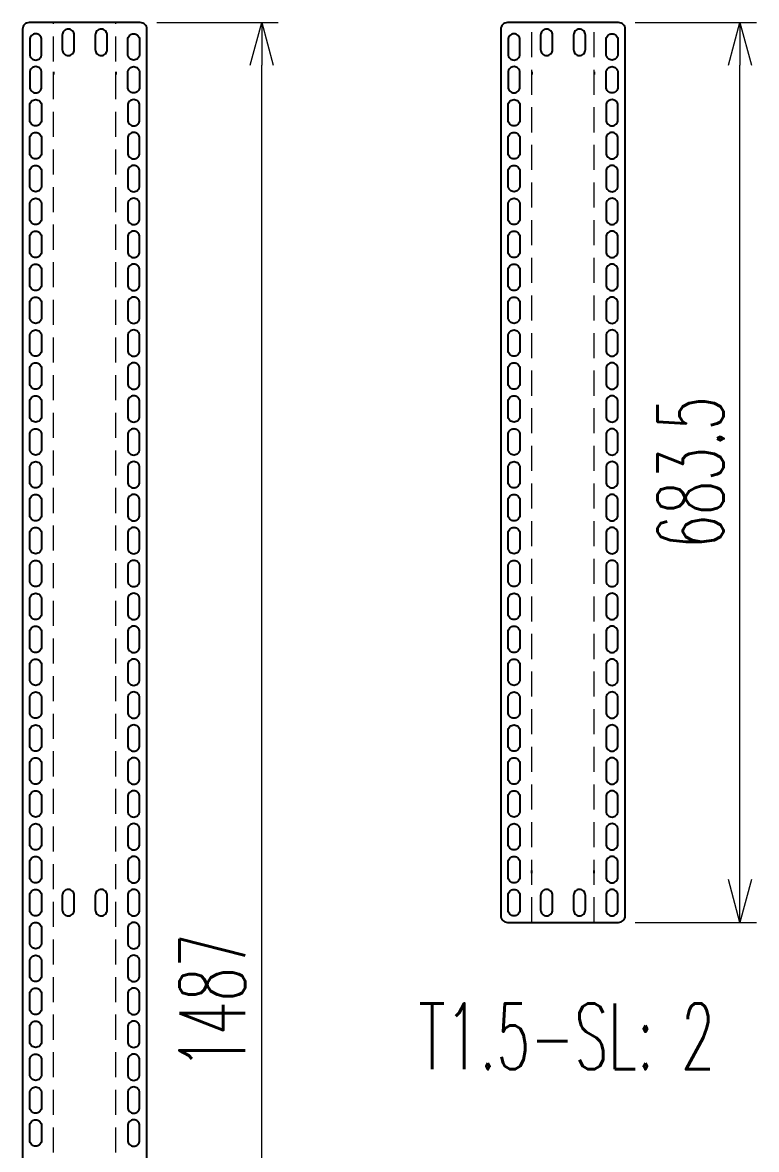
# Model space of a CAD drawing. Header units: millimetres. Extents: x 28713 to 59118, y -54378 to -19615.
# Drawn here: x 53972 to 54529, y -25580 to -24724 of the extents above; entities that cross this region are included whole.
import ezdxf
from ezdxf.enums import TextEntityAlignment as Align

# ---------------------------------------------------------------- set-up
doc = ezdxf.new("R2010")
doc.units = ezdxf.units.MM
doc.header["$LTSCALE"] = 3
doc.linetypes.add('HIDDEN', pattern=[9.525, 6.35, -3.175])
doc.layers.add('@.DM. NÉT ĐỨT', color=8, linetype='HIDDEN', lineweight=9)
doc.layers.add('dim', color=7, linetype='Continuous')
doc.styles.add('Ann_w01', font='romans.shx', dxfattribs={"width": 0.6, "bigfont": 'chineset.shx'})
doc.dimstyles.new('Dim 01_SC25', dxfattribs={"dimscale": 25, "dimtxt": 2, "dimasz": 1.3, "dimexe": 0.5, "dimexo": 0.5, "dimgap": 0.5, "dimtad": 1, "dimdec": 1, "dimzin": 12, "dimdsep": 46, "dimtxsty": 'Ann_w01', "dimblk": 'OPEN30', "dimcen": 1.5, "dimclrd": 6, "dimclre": 6, "dimclrt": 3, "dimadec": 1, "dimazin": 3, "dimtm": 1e-09, "dimtfac": 1, "dimtdec": 1, "dimtmove": 0, "dimatfit": 3, "dimldrblk": 'OPEN30', "dimfxl": 1, "dimtolj": 1, "dimlwd": 20, "dimlwe": 20, "dimarcsym": 0})

# ---------------------------------------------------------------- blocks, each defined once
blk = doc.blocks.new('_Open30')
at = {"color": 0, "linetype": 'ByBlock', "lineweight": -2}
for p, q in [((-1, 0.268), (0, 0)), ((0, 0), (-1, -0.268)), ((0, 0), (-1, 0))]:
    blk.add_line(p, q, dxfattribs=at)
blk = doc.blocks.new('*D105')
at = {"layer": 'Defpoints', "color": 0, "transparency": 16777216}
for p in [(54061.6, -24724.41), (54153.75, -24724.41), (54061.6, -26211.41)]:
    blk.add_point(p, dxfattribs=at)
at = {"layer": 'dim', "color": 6, "lineweight": 20, "transparency": 16777216}
for p, q in [((54074.1, -24724.41), (54166.25, -24724.41)), ((54153.75, -26178.91), (54153.75, -24756.91)), ((54074.1, -26211.41), (54166.25, -26211.41))]:
    blk.add_line(p, q, dxfattribs=at)
at = {"layer": 'dim', "color": 6, "lineweight": 20, "transparency": 16777216, "xscale": 32.5, "yscale": 32.5, "zscale": 32.5}
for p, rotation in [((54153.75, -24724.41), 90), ((54153.75, -26211.41), 270)]:
    blk.add_blockref('_Open30', p, dxfattribs=dict(at, rotation=rotation))
at = {"layer": 'dim', "color": 3, "transparency": 16777216, "insert": (54116.25, -25467.91), "char_height": 50, "attachment_point": 5, "rotation": 90, "style": 'Ann_w01'}
blk.add_mtext('\\A1;1487', dxfattribs=at)
blk = doc.blocks.new('*D211')
at = {"layer": 'Defpoints', "color": 0, "transparency": 16777216}
for p in [(54424.71, -24724.41), (54516.85, -24724.41), (54424.71, -25407.91)]:
    blk.add_point(p, dxfattribs=at)
at = {"layer": 'dim', "color": 6, "lineweight": 20, "transparency": 16777216}
for p, q in [((54437.21, -24724.41), (54529.35, -24724.41)), ((54516.85, -25375.41), (54516.85, -24756.91)), ((54437.21, -25407.91), (54529.35, -25407.91))]:
    blk.add_line(p, q, dxfattribs=at)
at = {"layer": 'dim', "color": 6, "lineweight": 20, "transparency": 16777216, "xscale": 32.5, "yscale": 32.5, "zscale": 32.5}
for p, rotation in [((54516.85, -24724.41), 90), ((54516.85, -25407.91), 270)]:
    blk.add_blockref('_Open30', p, dxfattribs=dict(at, rotation=rotation))
at = {"layer": 'dim', "color": 3, "transparency": 16777216, "insert": (54479.35, -25066.16), "char_height": 50, "attachment_point": 5, "rotation": 90, "style": 'Ann_w01'}
blk.add_mtext('\\A1;683.5', dxfattribs=at)

msp = doc.modelspace()

# ---------------------------------------------------------------- linework, layer by layer
at = {"color": 1}
for p, q in [((53995.8, -24761.89), (53995.8, -24763.89)), ((54043, -24761.89), (54043, -24763.89)), ((54358.91, -24761.89), (54358.91, -24763.89)), ((54406.11, -24761.89), (54406.11, -24763.89)), ((54358.91, -25370.43), (54358.91, -25368.43)), ((54406.11, -25370.43), (54406.11, -25368.43))]:
    msp.add_line(p, q, dxfattribs=at)
for points in [[(54061.6, -26211.41, 0.414214), (54066.6, -26206.41), (54066.6, -24729.41, 0.414214), (54061.6, -24724.41), (53977.2, -24724.41, 0.414214), (53972.2, -24729.41), (53972.2, -26206.41, 0.414214), (53977.2, -26211.41)], [(54011.4, -24744.91), (54011.4, -24733.91, 0.414214), (54006.9, -24729.41), (54006.9, -24729.41, 0.414214), (54002.4, -24733.91), (54002.4, -24744.91, 0.414214), (54006.9, -24749.41), (54006.9, -24749.41, 0.414214)], [(54036.4, -24744.91), (54036.4, -24733.91, 0.414214), (54031.9, -24729.41), (54031.9, -24729.41, 0.414214), (54027.4, -24733.91), (54027.4, -24744.91, 0.414214), (54031.9, -24749.41), (54031.9, -24749.41, 0.414214)], [(54424.71, -25407.91, 0.414214), (54429.71, -25402.91), (54429.71, -24729.41, 0.414214), (54424.71, -24724.41), (54340.31, -24724.41, 0.414214), (54335.31, -24729.41), (54335.31, -25402.91, 0.414214), (54340.31, -25407.91)], [(54374.51, -24744.91), (54374.51, -24733.91, 0.414214), (54370.01, -24729.41), (54370.01, -24729.41, 0.414214), (54365.51, -24733.91), (54365.51, -24744.91, 0.414214), (54370.01, -24749.41), (54370.01, -24749.41, 0.414214)], [(54399.51, -24744.91), (54399.51, -24733.91, 0.414214), (54395.01, -24729.41), (54395.01, -24729.41, 0.414214), (54390.51, -24733.91), (54390.51, -24744.91, 0.414214), (54395.01, -24749.41), (54395.01, -24749.41, 0.414214)], [(53986.7, -24748.41), (53986.7, -24737.41, 0.414214), (53982.2, -24732.91), (53982.2, -24732.91, 0.414214), (53977.7, -24737.41), (53977.7, -24748.41, 0.414214), (53982.2, -24752.91), (53982.2, -24752.91, 0.414214)], [(54052.1, -24748.41), (54052.1, -24737.41, -0.414214), (54056.6, -24732.91), (54056.6, -24732.91, -0.414214), (54061.1, -24737.41), (54061.1, -24748.41, -0.414214), (54056.6, -24752.91), (54056.6, -24752.91, -0.414214)], [(54349.81, -24748.41), (54349.81, -24737.41, 0.414214), (54345.31, -24732.91), (54345.31, -24732.91, 0.414214), (54340.81, -24737.41), (54340.81, -24748.41, 0.414214), (54345.31, -24752.91), (54345.31, -24752.91, 0.414214)], [(54415.21, -24748.41), (54415.21, -24737.41, -0.414214), (54419.71, -24732.91), (54419.71, -24732.91, -0.414214), (54424.21, -24737.41), (54424.21, -24748.41, -0.414214), (54419.71, -24752.91), (54419.71, -24752.91, -0.414214)], [(53986.7, -24773.41), (53986.7, -24762.41, 0.414214), (53982.2, -24757.91), (53982.2, -24757.91, 0.414214), (53977.7, -24762.41), (53977.7, -24773.41, 0.414214), (53982.2, -24777.91), (53982.2, -24777.91, 0.414214)], [(54052.1, -24773.41), (54052.1, -24762.41, -0.414214), (54056.6, -24757.91), (54056.6, -24757.91, -0.414214), (54061.1, -24762.41), (54061.1, -24773.41, -0.414214), (54056.6, -24777.91), (54056.6, -24777.91, -0.414214)], [(54349.81, -24773.41), (54349.81, -24762.41, 0.414214), (54345.31, -24757.91), (54345.31, -24757.91, 0.414214), (54340.81, -24762.41), (54340.81, -24773.41, 0.414214), (54345.31, -24777.91), (54345.31, -24777.91, 0.414214)], [(54415.21, -24773.41), (54415.21, -24762.41, -0.414214), (54419.71, -24757.91), (54419.71, -24757.91, -0.414214), (54424.21, -24762.41), (54424.21, -24773.41, -0.414214), (54419.71, -24777.91), (54419.71, -24777.91, -0.414214)], [(53986.7, -24787.41), (53986.7, -24798.41, -0.414214), (53982.2, -24802.91), (53982.2, -24802.91, -0.414214), (53977.7, -24798.41), (53977.7, -24787.41, -0.414214), (53982.2, -24782.91), (53982.2, -24782.91, -0.414214)], [(54052.1, -24787.41), (54052.1, -24798.41, 0.414214), (54056.6, -24802.91), (54056.6, -24802.91, 0.414214), (54061.1, -24798.41), (54061.1, -24787.41, 0.414214), (54056.6, -24782.91), (54056.6, -24782.91, 0.414214)], [(54349.81, -24787.41), (54349.81, -24798.41, -0.414214), (54345.31, -24802.91), (54345.31, -24802.91, -0.414214), (54340.81, -24798.41), (54340.81, -24787.41, -0.414214), (54345.31, -24782.91), (54345.31, -24782.91, -0.414214)], [(54415.21, -24787.41), (54415.21, -24798.41, 0.414214), (54419.71, -24802.91), (54419.71, -24802.91, 0.414214), (54424.21, -24798.41), (54424.21, -24787.41, 0.414214), (54419.71, -24782.91), (54419.71, -24782.91, 0.414214)], [(53986.7, -24812.41), (53986.7, -24823.41, -0.414214), (53982.2, -24827.91), (53982.2, -24827.91, -0.414214), (53977.7, -24823.41), (53977.7, -24812.41, -0.414214), (53982.2, -24807.91), (53982.2, -24807.91, -0.414214)], [(54052.1, -24812.41), (54052.1, -24823.41, 0.414214), (54056.6, -24827.91), (54056.6, -24827.91, 0.414214), (54061.1, -24823.41), (54061.1, -24812.41, 0.414214), (54056.6, -24807.91), (54056.6, -24807.91, 0.414214)], [(54349.81, -24812.41), (54349.81, -24823.41, -0.414214), (54345.31, -24827.91), (54345.31, -24827.91, -0.414214), (54340.81, -24823.41), (54340.81, -24812.41, -0.414214), (54345.31, -24807.91), (54345.31, -24807.91, -0.414214)], [(54415.21, -24812.41), (54415.21, -24823.41, 0.414214), (54419.71, -24827.91), (54419.71, -24827.91, 0.414214), (54424.21, -24823.41), (54424.21, -24812.41, 0.414214), (54419.71, -24807.91), (54419.71, -24807.91, 0.414214)], [(53986.7, -24837.41), (53986.7, -24848.41, -0.414214), (53982.2, -24852.91), (53982.2, -24852.91, -0.414214), (53977.7, -24848.41), (53977.7, -24837.41, -0.414214), (53982.2, -24832.91), (53982.2, -24832.91, -0.414214)], [(54052.1, -24837.41), (54052.1, -24848.41, 0.414214), (54056.6, -24852.91), (54056.6, -24852.91, 0.414214), (54061.1, -24848.41), (54061.1, -24837.41, 0.414214), (54056.6, -24832.91), (54056.6, -24832.91, 0.414214)], [(54349.81, -24837.41), (54349.81, -24848.41, -0.414214), (54345.31, -24852.91), (54345.31, -24852.91, -0.414214), (54340.81, -24848.41), (54340.81, -24837.41, -0.414214), (54345.31, -24832.91), (54345.31, -24832.91, -0.414214)], [(54415.21, -24837.41), (54415.21, -24848.41, 0.414214), (54419.71, -24852.91), (54419.71, -24852.91, 0.414214), (54424.21, -24848.41), (54424.21, -24837.41, 0.414214), (54419.71, -24832.91), (54419.71, -24832.91, 0.414214)], [(53986.7, -24862.41), (53986.7, -24873.41, -0.414214), (53982.2, -24877.91), (53982.2, -24877.91, -0.414214), (53977.7, -24873.41), (53977.7, -24862.41, -0.414214), (53982.2, -24857.91), (53982.2, -24857.91, -0.414214)], [(54052.1, -24862.41), (54052.1, -24873.41, 0.414214), (54056.6, -24877.91), (54056.6, -24877.91, 0.414214), (54061.1, -24873.41), (54061.1, -24862.41, 0.414214), (54056.6, -24857.91), (54056.6, -24857.91, 0.414214)], [(54349.81, -24862.41), (54349.81, -24873.41, -0.414214), (54345.31, -24877.91), (54345.31, -24877.91, -0.414214), (54340.81, -24873.41), (54340.81, -24862.41, -0.414214), (54345.31, -24857.91), (54345.31, -24857.91, -0.414214)], [(54415.21, -24862.41), (54415.21, -24873.41, 0.414214), (54419.71, -24877.91), (54419.71, -24877.91, 0.414214), (54424.21, -24873.41), (54424.21, -24862.41, 0.414214), (54419.71, -24857.91), (54419.71, -24857.91, 0.414214)], [(53986.7, -24887.41), (53986.7, -24898.41, -0.414214), (53982.2, -24902.91), (53982.2, -24902.91, -0.414214), (53977.7, -24898.41), (53977.7, -24887.41, -0.414214), (53982.2, -24882.91), (53982.2, -24882.91, -0.414214)], [(54052.1, -24887.41), (54052.1, -24898.41, 0.414214), (54056.6, -24902.91), (54056.6, -24902.91, 0.414214), (54061.1, -24898.41), (54061.1, -24887.41, 0.414214), (54056.6, -24882.91), (54056.6, -24882.91, 0.414214)], [(54349.81, -24887.41), (54349.81, -24898.41, -0.414214), (54345.31, -24902.91), (54345.31, -24902.91, -0.414214), (54340.81, -24898.41), (54340.81, -24887.41, -0.414214), (54345.31, -24882.91), (54345.31, -24882.91, -0.414214)], [(54415.21, -24887.41), (54415.21, -24898.41, 0.414214), (54419.71, -24902.91), (54419.71, -24902.91, 0.414214), (54424.21, -24898.41), (54424.21, -24887.41, 0.414214), (54419.71, -24882.91), (54419.71, -24882.91, 0.414214)], [(53986.7, -24912.41), (53986.7, -24923.41, -0.414214), (53982.2, -24927.91), (53982.2, -24927.91, -0.414214), (53977.7, -24923.41), (53977.7, -24912.41, -0.414214), (53982.2, -24907.91), (53982.2, -24907.91, -0.414214)], [(54052.1, -24912.41), (54052.1, -24923.41, 0.414214), (54056.6, -24927.91), (54056.6, -24927.91, 0.414214), (54061.1, -24923.41), (54061.1, -24912.41, 0.414214), (54056.6, -24907.91), (54056.6, -24907.91, 0.414214)], [(54349.81, -24912.41), (54349.81, -24923.41, -0.414214), (54345.31, -24927.91), (54345.31, -24927.91, -0.414214), (54340.81, -24923.41), (54340.81, -24912.41, -0.414214), (54345.31, -24907.91), (54345.31, -24907.91, -0.414214)], [(54415.21, -24912.41), (54415.21, -24923.41, 0.414214), (54419.71, -24927.91), (54419.71, -24927.91, 0.414214), (54424.21, -24923.41), (54424.21, -24912.41, 0.414214), (54419.71, -24907.91), (54419.71, -24907.91, 0.414214)], [(53986.7, -24937.41), (53986.7, -24948.41, -0.414214), (53982.2, -24952.91), (53982.2, -24952.91, -0.414214), (53977.7, -24948.41), (53977.7, -24937.41, -0.414214), (53982.2, -24932.91), (53982.2, -24932.91, -0.414214)], [(54052.1, -24937.41), (54052.1, -24948.41, 0.414214), (54056.6, -24952.91), (54056.6, -24952.91, 0.414214), (54061.1, -24948.41), (54061.1, -24937.41, 0.414214), (54056.6, -24932.91), (54056.6, -24932.91, 0.414214)], [(54349.81, -24937.41), (54349.81, -24948.41, -0.414214), (54345.31, -24952.91), (54345.31, -24952.91, -0.414214), (54340.81, -24948.41), (54340.81, -24937.41, -0.414214), (54345.31, -24932.91), (54345.31, -24932.91, -0.414214)], [(54415.21, -24937.41), (54415.21, -24948.41, 0.414214), (54419.71, -24952.91), (54419.71, -24952.91, 0.414214), (54424.21, -24948.41), (54424.21, -24937.41, 0.414214), (54419.71, -24932.91), (54419.71, -24932.91, 0.414214)], [(53986.7, -24962.41), (53986.7, -24973.41, -0.414214), (53982.2, -24977.91), (53982.2, -24977.91, -0.414214), (53977.7, -24973.41), (53977.7, -24962.41, -0.414214), (53982.2, -24957.91), (53982.2, -24957.91, -0.414214)], [(54052.1, -24962.41), (54052.1, -24973.41, 0.414214), (54056.6, -24977.91), (54056.6, -24977.91, 0.414214), (54061.1, -24973.41), (54061.1, -24962.41, 0.414214), (54056.6, -24957.91), (54056.6, -24957.91, 0.414214)], [(54349.81, -24962.41), (54349.81, -24973.41, -0.414214), (54345.31, -24977.91), (54345.31, -24977.91, -0.414214), (54340.81, -24973.41), (54340.81, -24962.41, -0.414214), (54345.31, -24957.91), (54345.31, -24957.91, -0.414214)], [(54415.21, -24962.41), (54415.21, -24973.41, 0.414214), (54419.71, -24977.91), (54419.71, -24977.91, 0.414214), (54424.21, -24973.41), (54424.21, -24962.41, 0.414214), (54419.71, -24957.91), (54419.71, -24957.91, 0.414214)], [(53986.7, -24987.41), (53986.7, -24998.41, -0.414214), (53982.2, -25002.91), (53982.2, -25002.91, -0.414214), (53977.7, -24998.41), (53977.7, -24987.41, -0.414214), (53982.2, -24982.91), (53982.2, -24982.91, -0.414214)], [(54052.1, -24987.41), (54052.1, -24998.41, 0.414214), (54056.6, -25002.91), (54056.6, -25002.91, 0.414214), (54061.1, -24998.41), (54061.1, -24987.41, 0.414214), (54056.6, -24982.91), (54056.6, -24982.91, 0.414214)], [(54349.81, -24987.41), (54349.81, -24998.41, -0.414214), (54345.31, -25002.91), (54345.31, -25002.91, -0.414214), (54340.81, -24998.41), (54340.81, -24987.41, -0.414214), (54345.31, -24982.91), (54345.31, -24982.91, -0.414214)], [(54415.21, -24987.41), (54415.21, -24998.41, 0.414214), (54419.71, -25002.91), (54419.71, -25002.91, 0.414214), (54424.21, -24998.41), (54424.21, -24987.41, 0.414214), (54419.71, -24982.91), (54419.71, -24982.91, 0.414214)], [(53986.7, -25012.41), (53986.7, -25023.41, -0.414214), (53982.2, -25027.91), (53982.2, -25027.91, -0.414214), (53977.7, -25023.41), (53977.7, -25012.41, -0.414214), (53982.2, -25007.91), (53982.2, -25007.91, -0.414214)], [(54052.1, -25012.41), (54052.1, -25023.41, 0.414214), (54056.6, -25027.91), (54056.6, -25027.91, 0.414214), (54061.1, -25023.41), (54061.1, -25012.41, 0.414214), (54056.6, -25007.91), (54056.6, -25007.91, 0.414214)], [(54349.81, -25012.41), (54349.81, -25023.41, -0.414214), (54345.31, -25027.91), (54345.31, -25027.91, -0.414214), (54340.81, -25023.41), (54340.81, -25012.41, -0.414214), (54345.31, -25007.91), (54345.31, -25007.91, -0.414214)], [(54415.21, -25012.41), (54415.21, -25023.41, 0.414214), (54419.71, -25027.91), (54419.71, -25027.91, 0.414214), (54424.21, -25023.41), (54424.21, -25012.41, 0.414214), (54419.71, -25007.91), (54419.71, -25007.91, 0.414214)], [(53986.7, -25037.41), (53986.7, -25048.41, -0.414214), (53982.2, -25052.91), (53982.2, -25052.91, -0.414214), (53977.7, -25048.41), (53977.7, -25037.41, -0.414214), (53982.2, -25032.91), (53982.2, -25032.91, -0.414214)], [(54052.1, -25037.41), (54052.1, -25048.41, 0.414214), (54056.6, -25052.91), (54056.6, -25052.91, 0.414214), (54061.1, -25048.41), (54061.1, -25037.41, 0.414214), (54056.6, -25032.91), (54056.6, -25032.91, 0.414214)], [(54349.81, -25037.41), (54349.81, -25048.41, -0.414214), (54345.31, -25052.91), (54345.31, -25052.91, -0.414214), (54340.81, -25048.41), (54340.81, -25037.41, -0.414214), (54345.31, -25032.91), (54345.31, -25032.91, -0.414214)], [(54415.21, -25037.41), (54415.21, -25048.41, 0.414214), (54419.71, -25052.91), (54419.71, -25052.91, 0.414214), (54424.21, -25048.41), (54424.21, -25037.41, 0.414214), (54419.71, -25032.91), (54419.71, -25032.91, 0.414214)], [(53986.7, -25062.41), (53986.7, -25073.41, -0.414214), (53982.2, -25077.91), (53982.2, -25077.91, -0.414214), (53977.7, -25073.41), (53977.7, -25062.41, -0.414214), (53982.2, -25057.91), (53982.2, -25057.91, -0.414214)], [(54052.1, -25062.41), (54052.1, -25073.41, 0.414214), (54056.6, -25077.91), (54056.6, -25077.91, 0.414214), (54061.1, -25073.41), (54061.1, -25062.41, 0.414214), (54056.6, -25057.91), (54056.6, -25057.91, 0.414214)], [(54349.81, -25062.41), (54349.81, -25073.41, -0.414214), (54345.31, -25077.91), (54345.31, -25077.91, -0.414214), (54340.81, -25073.41), (54340.81, -25062.41, -0.414214), (54345.31, -25057.91), (54345.31, -25057.91, -0.414214)], [(54415.21, -25062.41), (54415.21, -25073.41, 0.414214), (54419.71, -25077.91), (54419.71, -25077.91, 0.414214), (54424.21, -25073.41), (54424.21, -25062.41, 0.414214), (54419.71, -25057.91), (54419.71, -25057.91, 0.414214)], [(53986.7, -25087.41), (53986.7, -25098.41, -0.414214), (53982.2, -25102.91), (53982.2, -25102.91, -0.414214), (53977.7, -25098.41), (53977.7, -25087.41, -0.414214), (53982.2, -25082.91), (53982.2, -25082.91, -0.414214)], [(54052.1, -25087.41), (54052.1, -25098.41, 0.414214), (54056.6, -25102.91), (54056.6, -25102.91, 0.414214), (54061.1, -25098.41), (54061.1, -25087.41, 0.414214), (54056.6, -25082.91), (54056.6, -25082.91, 0.414214)], [(54349.81, -25087.41), (54349.81, -25098.41, -0.414214), (54345.31, -25102.91), (54345.31, -25102.91, -0.414214), (54340.81, -25098.41), (54340.81, -25087.41, -0.414214), (54345.31, -25082.91), (54345.31, -25082.91, -0.414214)], [(54415.21, -25087.41), (54415.21, -25098.41, 0.414214), (54419.71, -25102.91), (54419.71, -25102.91, 0.414214), (54424.21, -25098.41), (54424.21, -25087.41, 0.414214), (54419.71, -25082.91), (54419.71, -25082.91, 0.414214)], [(53986.7, -25112.41), (53986.7, -25123.41, -0.414214), (53982.2, -25127.91), (53982.2, -25127.91, -0.414214), (53977.7, -25123.41), (53977.7, -25112.41, -0.414214), (53982.2, -25107.91), (53982.2, -25107.91, -0.414214)], [(54052.1, -25112.41), (54052.1, -25123.41, 0.414214), (54056.6, -25127.91), (54056.6, -25127.91, 0.414214), (54061.1, -25123.41), (54061.1, -25112.41, 0.414214), (54056.6, -25107.91), (54056.6, -25107.91, 0.414214)], [(54349.81, -25112.41), (54349.81, -25123.41, -0.414214), (54345.31, -25127.91), (54345.31, -25127.91, -0.414214), (54340.81, -25123.41), (54340.81, -25112.41, -0.414214), (54345.31, -25107.91), (54345.31, -25107.91, -0.414214)], [(54415.21, -25112.41), (54415.21, -25123.41, 0.414214), (54419.71, -25127.91), (54419.71, -25127.91, 0.414214), (54424.21, -25123.41), (54424.21, -25112.41, 0.414214), (54419.71, -25107.91), (54419.71, -25107.91, 0.414214)], [(53986.7, -25137.41), (53986.7, -25148.41, -0.414214), (53982.2, -25152.91), (53982.2, -25152.91, -0.414214), (53977.7, -25148.41), (53977.7, -25137.41, -0.414214), (53982.2, -25132.91), (53982.2, -25132.91, -0.414214)], [(54052.1, -25137.41), (54052.1, -25148.41, 0.414214), (54056.6, -25152.91), (54056.6, -25152.91, 0.414214), (54061.1, -25148.41), (54061.1, -25137.41, 0.414214), (54056.6, -25132.91), (54056.6, -25132.91, 0.414214)], [(54349.81, -25137.41), (54349.81, -25148.41, -0.414214), (54345.31, -25152.91), (54345.31, -25152.91, -0.414214), (54340.81, -25148.41), (54340.81, -25137.41, -0.414214), (54345.31, -25132.91), (54345.31, -25132.91, -0.414214)], [(54415.21, -25137.41), (54415.21, -25148.41, 0.414214), (54419.71, -25152.91), (54419.71, -25152.91, 0.414214), (54424.21, -25148.41), (54424.21, -25137.41, 0.414214), (54419.71, -25132.91), (54419.71, -25132.91, 0.414214)], [(53986.7, -25162.41), (53986.7, -25173.41, -0.414214), (53982.2, -25177.91), (53982.2, -25177.91, -0.414214), (53977.7, -25173.41), (53977.7, -25162.41, -0.414214), (53982.2, -25157.91), (53982.2, -25157.91, -0.414214)], [(54052.1, -25162.41), (54052.1, -25173.41, 0.414214), (54056.6, -25177.91), (54056.6, -25177.91, 0.414214), (54061.1, -25173.41), (54061.1, -25162.41, 0.414214), (54056.6, -25157.91), (54056.6, -25157.91, 0.414214)], [(54349.81, -25162.41), (54349.81, -25173.41, -0.414214), (54345.31, -25177.91), (54345.31, -25177.91, -0.414214), (54340.81, -25173.41), (54340.81, -25162.41, -0.414214), (54345.31, -25157.91), (54345.31, -25157.91, -0.414214)], [(54415.21, -25162.41), (54415.21, -25173.41, 0.414214), (54419.71, -25177.91), (54419.71, -25177.91, 0.414214), (54424.21, -25173.41), (54424.21, -25162.41, 0.414214), (54419.71, -25157.91), (54419.71, -25157.91, 0.414214)], [(53986.7, -25187.41), (53986.7, -25198.41, -0.414214), (53982.2, -25202.91), (53982.2, -25202.91, -0.414214), (53977.7, -25198.41), (53977.7, -25187.41, -0.414214), (53982.2, -25182.91), (53982.2, -25182.91, -0.414214)], [(54052.1, -25187.41), (54052.1, -25198.41, 0.414214), (54056.6, -25202.91), (54056.6, -25202.91, 0.414214), (54061.1, -25198.41), (54061.1, -25187.41, 0.414214), (54056.6, -25182.91), (54056.6, -25182.91, 0.414214)], [(54349.81, -25187.41), (54349.81, -25198.41, -0.414214), (54345.31, -25202.91), (54345.31, -25202.91, -0.414214), (54340.81, -25198.41), (54340.81, -25187.41, -0.414214), (54345.31, -25182.91), (54345.31, -25182.91, -0.414214)], [(54415.21, -25187.41), (54415.21, -25198.41, 0.414214), (54419.71, -25202.91), (54419.71, -25202.91, 0.414214), (54424.21, -25198.41), (54424.21, -25187.41, 0.414214), (54419.71, -25182.91), (54419.71, -25182.91, 0.414214)], [(53986.7, -25212.41), (53986.7, -25223.41, -0.414214), (53982.2, -25227.91), (53982.2, -25227.91, -0.414214), (53977.7, -25223.41), (53977.7, -25212.41, -0.414214), (53982.2, -25207.91), (53982.2, -25207.91, -0.414214)], [(54052.1, -25212.41), (54052.1, -25223.41, 0.414214), (54056.6, -25227.91), (54056.6, -25227.91, 0.414214), (54061.1, -25223.41), (54061.1, -25212.41, 0.414214), (54056.6, -25207.91), (54056.6, -25207.91, 0.414214)], [(54349.81, -25212.41), (54349.81, -25223.41, -0.414214), (54345.31, -25227.91), (54345.31, -25227.91, -0.414214), (54340.81, -25223.41), (54340.81, -25212.41, -0.414214), (54345.31, -25207.91), (54345.31, -25207.91, -0.414214)], [(54415.21, -25212.41), (54415.21, -25223.41, 0.414214), (54419.71, -25227.91), (54419.71, -25227.91, 0.414214), (54424.21, -25223.41), (54424.21, -25212.41, 0.414214), (54419.71, -25207.91), (54419.71, -25207.91, 0.414214)], [(53986.7, -25237.41), (53986.7, -25248.41, -0.414214), (53982.2, -25252.91), (53982.2, -25252.91, -0.414214), (53977.7, -25248.41), (53977.7, -25237.41, -0.414214), (53982.2, -25232.91), (53982.2, -25232.91, -0.414214)], [(54052.1, -25237.41), (54052.1, -25248.41, 0.414214), (54056.6, -25252.91), (54056.6, -25252.91, 0.414214), (54061.1, -25248.41), (54061.1, -25237.41, 0.414214), (54056.6, -25232.91), (54056.6, -25232.91, 0.414214)], [(54349.81, -25237.41), (54349.81, -25248.41, -0.414214), (54345.31, -25252.91), (54345.31, -25252.91, -0.414214), (54340.81, -25248.41), (54340.81, -25237.41, -0.414214), (54345.31, -25232.91), (54345.31, -25232.91, -0.414214)], [(54415.21, -25237.41), (54415.21, -25248.41, 0.414214), (54419.71, -25252.91), (54419.71, -25252.91, 0.414214), (54424.21, -25248.41), (54424.21, -25237.41, 0.414214), (54419.71, -25232.91), (54419.71, -25232.91, 0.414214)], [(53986.7, -25262.41), (53986.7, -25273.41, -0.414214), (53982.2, -25277.91), (53982.2, -25277.91, -0.414214), (53977.7, -25273.41), (53977.7, -25262.41, -0.414214), (53982.2, -25257.91), (53982.2, -25257.91, -0.414214)], [(54052.1, -25262.41), (54052.1, -25273.41, 0.414214), (54056.6, -25277.91), (54056.6, -25277.91, 0.414214), (54061.1, -25273.41), (54061.1, -25262.41, 0.414214), (54056.6, -25257.91), (54056.6, -25257.91, 0.414214)], [(54349.81, -25262.41), (54349.81, -25273.41, -0.414214), (54345.31, -25277.91), (54345.31, -25277.91, -0.414214), (54340.81, -25273.41), (54340.81, -25262.41, -0.414214), (54345.31, -25257.91), (54345.31, -25257.91, -0.414214)], [(54415.21, -25262.41), (54415.21, -25273.41, 0.414214), (54419.71, -25277.91), (54419.71, -25277.91, 0.414214), (54424.21, -25273.41), (54424.21, -25262.41, 0.414214), (54419.71, -25257.91), (54419.71, -25257.91, 0.414214)], [(53986.7, -25287.41), (53986.7, -25298.41, -0.414214), (53982.2, -25302.91), (53982.2, -25302.91, -0.414214), (53977.7, -25298.41), (53977.7, -25287.41, -0.414214), (53982.2, -25282.91), (53982.2, -25282.91, -0.414214)], [(54052.1, -25287.41), (54052.1, -25298.41, 0.414214), (54056.6, -25302.91), (54056.6, -25302.91, 0.414214), (54061.1, -25298.41), (54061.1, -25287.41, 0.414214), (54056.6, -25282.91), (54056.6, -25282.91, 0.414214)], [(54349.81, -25287.41), (54349.81, -25298.41, -0.414214), (54345.31, -25302.91), (54345.31, -25302.91, -0.414214), (54340.81, -25298.41), (54340.81, -25287.41, -0.414214), (54345.31, -25282.91), (54345.31, -25282.91, -0.414214)], [(54415.21, -25287.41), (54415.21, -25298.41, 0.414214), (54419.71, -25302.91), (54419.71, -25302.91, 0.414214), (54424.21, -25298.41), (54424.21, -25287.41, 0.414214), (54419.71, -25282.91), (54419.71, -25282.91, 0.414214)], [(53986.7, -25312.41), (53986.7, -25323.41, -0.414214), (53982.2, -25327.91), (53982.2, -25327.91, -0.414214), (53977.7, -25323.41), (53977.7, -25312.41, -0.414214), (53982.2, -25307.91), (53982.2, -25307.91, -0.414214)], [(54052.1, -25312.41), (54052.1, -25323.41, 0.414214), (54056.6, -25327.91), (54056.6, -25327.91, 0.414214), (54061.1, -25323.41), (54061.1, -25312.41, 0.414214), (54056.6, -25307.91), (54056.6, -25307.91, 0.414214)], [(54349.81, -25312.41), (54349.81, -25323.41, -0.414214), (54345.31, -25327.91), (54345.31, -25327.91, -0.414214), (54340.81, -25323.41), (54340.81, -25312.41, -0.414214), (54345.31, -25307.91), (54345.31, -25307.91, -0.414214)], [(54415.21, -25312.41), (54415.21, -25323.41, 0.414214), (54419.71, -25327.91), (54419.71, -25327.91, 0.414214), (54424.21, -25323.41), (54424.21, -25312.41, 0.414214), (54419.71, -25307.91), (54419.71, -25307.91, 0.414214)], [(53986.7, -25337.41), (53986.7, -25348.41, -0.414214), (53982.2, -25352.91), (53982.2, -25352.91, -0.414214), (53977.7, -25348.41), (53977.7, -25337.41, -0.414214), (53982.2, -25332.91), (53982.2, -25332.91, -0.414214)], [(54052.1, -25337.41), (54052.1, -25348.41, 0.414214), (54056.6, -25352.91), (54056.6, -25352.91, 0.414214), (54061.1, -25348.41), (54061.1, -25337.41, 0.414214), (54056.6, -25332.91), (54056.6, -25332.91, 0.414214)], [(54349.81, -25337.41), (54349.81, -25348.41, -0.414214), (54345.31, -25352.91), (54345.31, -25352.91, -0.414214), (54340.81, -25348.41), (54340.81, -25337.41, -0.414214), (54345.31, -25332.91), (54345.31, -25332.91, -0.414214)], [(54415.21, -25337.41), (54415.21, -25348.41, 0.414214), (54419.71, -25352.91), (54419.71, -25352.91, 0.414214), (54424.21, -25348.41), (54424.21, -25337.41, 0.414214), (54419.71, -25332.91), (54419.71, -25332.91, 0.414214)], [(53986.7, -25362.41), (53986.7, -25373.41, -0.414214), (53982.2, -25377.91), (53982.2, -25377.91, -0.414214), (53977.7, -25373.41), (53977.7, -25362.41, -0.414214), (53982.2, -25357.91), (53982.2, -25357.91, -0.414214)], [(54052.1, -25362.41), (54052.1, -25373.41, 0.414214), (54056.6, -25377.91), (54056.6, -25377.91, 0.414214), (54061.1, -25373.41), (54061.1, -25362.41, 0.414214), (54056.6, -25357.91), (54056.6, -25357.91, 0.414214)], [(54349.81, -25362.41), (54349.81, -25373.41, -0.414214), (54345.31, -25377.91), (54345.31, -25377.91, -0.414214), (54340.81, -25373.41), (54340.81, -25362.41, -0.414214), (54345.31, -25357.91), (54345.31, -25357.91, -0.414214)], [(54415.21, -25362.41), (54415.21, -25373.41, 0.414214), (54419.71, -25377.91), (54419.71, -25377.91, 0.414214), (54424.21, -25373.41), (54424.21, -25362.41, 0.414214), (54419.71, -25357.91), (54419.71, -25357.91, 0.414214)], [(53986.7, -25387.41), (53986.7, -25398.41, -0.414214), (53982.2, -25402.91), (53982.2, -25402.91, -0.414214), (53977.7, -25398.41), (53977.7, -25387.41, -0.414214), (53982.2, -25382.91), (53982.2, -25382.91, -0.414214)], [(54011.4, -25398.41), (54011.4, -25387.41, 0.414214), (54006.9, -25382.91), (54006.9, -25382.91, 0.414214), (54002.4, -25387.41), (54002.4, -25398.41, 0.414214), (54006.9, -25402.91), (54006.9, -25402.91, 0.414214)], [(54036.4, -25398.41), (54036.4, -25387.41, 0.414214), (54031.9, -25382.91), (54031.9, -25382.91, 0.414214), (54027.4, -25387.41), (54027.4, -25398.41, 0.414214), (54031.9, -25402.91), (54031.9, -25402.91, 0.414214)], [(54052.1, -25387.41), (54052.1, -25398.41, 0.414214), (54056.6, -25402.91), (54056.6, -25402.91, 0.414214), (54061.1, -25398.41), (54061.1, -25387.41, 0.414214), (54056.6, -25382.91), (54056.6, -25382.91, 0.414214)], [(54349.81, -25387.41), (54349.81, -25398.41, -0.414214), (54345.31, -25402.91), (54345.31, -25402.91, -0.414214), (54340.81, -25398.41), (54340.81, -25387.41, -0.414214), (54345.31, -25382.91), (54345.31, -25382.91, -0.414214)], [(54374.51, -25398.41), (54374.51, -25387.41, 0.414214), (54370.01, -25382.91), (54370.01, -25382.91, 0.414214), (54365.51, -25387.41), (54365.51, -25398.41, 0.414214), (54370.01, -25402.91), (54370.01, -25402.91, 0.414214)], [(54399.51, -25398.41), (54399.51, -25387.41, 0.414214), (54395.01, -25382.91), (54395.01, -25382.91, 0.414214), (54390.51, -25387.41), (54390.51, -25398.41, 0.414214), (54395.01, -25402.91), (54395.01, -25402.91, 0.414214)], [(54415.21, -25387.41), (54415.21, -25398.41, 0.414214), (54419.71, -25402.91), (54419.71, -25402.91, 0.414214), (54424.21, -25398.41), (54424.21, -25387.41, 0.414214), (54419.71, -25382.91), (54419.71, -25382.91, 0.414214)], [(53986.7, -25412.41), (53986.7, -25423.41, -0.414214), (53982.2, -25427.91), (53982.2, -25427.91, -0.414214), (53977.7, -25423.41), (53977.7, -25412.41, -0.414214), (53982.2, -25407.91), (53982.2, -25407.91, -0.414214)], [(54052.1, -25412.41), (54052.1, -25423.41, 0.414214), (54056.6, -25427.91), (54056.6, -25427.91, 0.414214), (54061.1, -25423.41), (54061.1, -25412.41, 0.414214), (54056.6, -25407.91), (54056.6, -25407.91, 0.414214)], [(53986.7, -25437.41), (53986.7, -25448.41, -0.414214), (53982.2, -25452.91), (53982.2, -25452.91, -0.414214), (53977.7, -25448.41), (53977.7, -25437.41, -0.414214), (53982.2, -25432.91), (53982.2, -25432.91, -0.414214)], [(54052.1, -25437.41), (54052.1, -25448.41, 0.414214), (54056.6, -25452.91), (54056.6, -25452.91, 0.414214), (54061.1, -25448.41), (54061.1, -25437.41, 0.414214), (54056.6, -25432.91), (54056.6, -25432.91, 0.414214)], [(53986.7, -25462.41), (53986.7, -25473.41, -0.414214), (53982.2, -25477.91), (53982.2, -25477.91, -0.414214), (53977.7, -25473.41), (53977.7, -25462.41, -0.414214), (53982.2, -25457.91), (53982.2, -25457.91, -0.414214)], [(54052.1, -25462.41), (54052.1, -25473.41, 0.414214), (54056.6, -25477.91), (54056.6, -25477.91, 0.414214), (54061.1, -25473.41), (54061.1, -25462.41, 0.414214), (54056.6, -25457.91), (54056.6, -25457.91, 0.414214)], [(53986.7, -25487.41), (53986.7, -25498.41, -0.414214), (53982.2, -25502.91), (53982.2, -25502.91, -0.414214), (53977.7, -25498.41), (53977.7, -25487.41, -0.414214), (53982.2, -25482.91), (53982.2, -25482.91, -0.414214)], [(54052.1, -25487.41), (54052.1, -25498.41, 0.414214), (54056.6, -25502.91), (54056.6, -25502.91, 0.414214), (54061.1, -25498.41), (54061.1, -25487.41, 0.414214), (54056.6, -25482.91), (54056.6, -25482.91, 0.414214)], [(53986.7, -25512.41), (53986.7, -25523.41, -0.414214), (53982.2, -25527.91), (53982.2, -25527.91, -0.414214), (53977.7, -25523.41), (53977.7, -25512.41, -0.414214), (53982.2, -25507.91), (53982.2, -25507.91, -0.414214)], [(54052.1, -25512.41), (54052.1, -25523.41, 0.414214), (54056.6, -25527.91), (54056.6, -25527.91, 0.414214), (54061.1, -25523.41), (54061.1, -25512.41, 0.414214), (54056.6, -25507.91), (54056.6, -25507.91, 0.414214)], [(53986.7, -25537.41), (53986.7, -25548.41, -0.414214), (53982.2, -25552.91), (53982.2, -25552.91, -0.414214), (53977.7, -25548.41), (53977.7, -25537.41, -0.414214), (53982.2, -25532.91), (53982.2, -25532.91, -0.414214)], [(54052.1, -25537.41), (54052.1, -25548.41, 0.414214), (54056.6, -25552.91), (54056.6, -25552.91, 0.414214), (54061.1, -25548.41), (54061.1, -25537.41, 0.414214), (54056.6, -25532.91), (54056.6, -25532.91, 0.414214)], [(53986.7, -25562.41), (53986.7, -25573.41, -0.414214), (53982.2, -25577.91), (53982.2, -25577.91, -0.414214), (53977.7, -25573.41), (53977.7, -25562.41, -0.414214), (53982.2, -25557.91), (53982.2, -25557.91, -0.414214)], [(54052.1, -25562.41), (54052.1, -25573.41, 0.414214), (54056.6, -25577.91), (54056.6, -25577.91, 0.414214), (54061.1, -25573.41), (54061.1, -25562.41, 0.414214), (54056.6, -25557.91), (54056.6, -25557.91, 0.414214)]]:
    msp.add_lwpolyline(points, format="xyb", close=True)
at = {"layer": '@.DM. NÉT ĐỨT', "linetype": 'HIDDEN'}
for p, q in [((53995.8, -26211.41), (53995.8, -24724.41)), ((54043, -26211.41), (54043, -24724.41)), ((54358.91, -25407.91), (54358.91, -24724.41)), ((54406.11, -25407.91), (54406.11, -24724.41))]:
    msp.add_line(p, q, dxfattribs=at)

# ---------------------------------------------------------------- texts
at = {"layer": 'dim', "color": 1, "style": 'Ann_w01', "width": 0.6}
msp.add_text('T1.5-SL: 2', height=50, dxfattribs=at).set_placement((54385.31, -25494.52), align=Align.MIDDLE_CENTER)

# ---------------------------------------------------------------- dimensions: what is measured, and where the dimension line sits
at = {"layer": 'dim'}
for base, p1, p2, picture, middle in [((54153.75, -24724.41), (54061.6, -26211.41), (54061.6, -24724.41), '*D105', (54116.25, -25467.91)), ((54516.85, -24724.41), (54424.71, -25407.91), (54424.71, -24724.41), '*D211', (54479.35, -25066.16))]:
    dim = msp.add_linear_dim(base=base, p1=p1, p2=p2, angle=90, dimstyle='Dim 01_SC25', dxfattribs=at)
    dim.commit()
    dim.dimension.update_dxf_attribs({"geometry": picture, "text_midpoint": middle})

doc.saveas('drawing.dxf')
